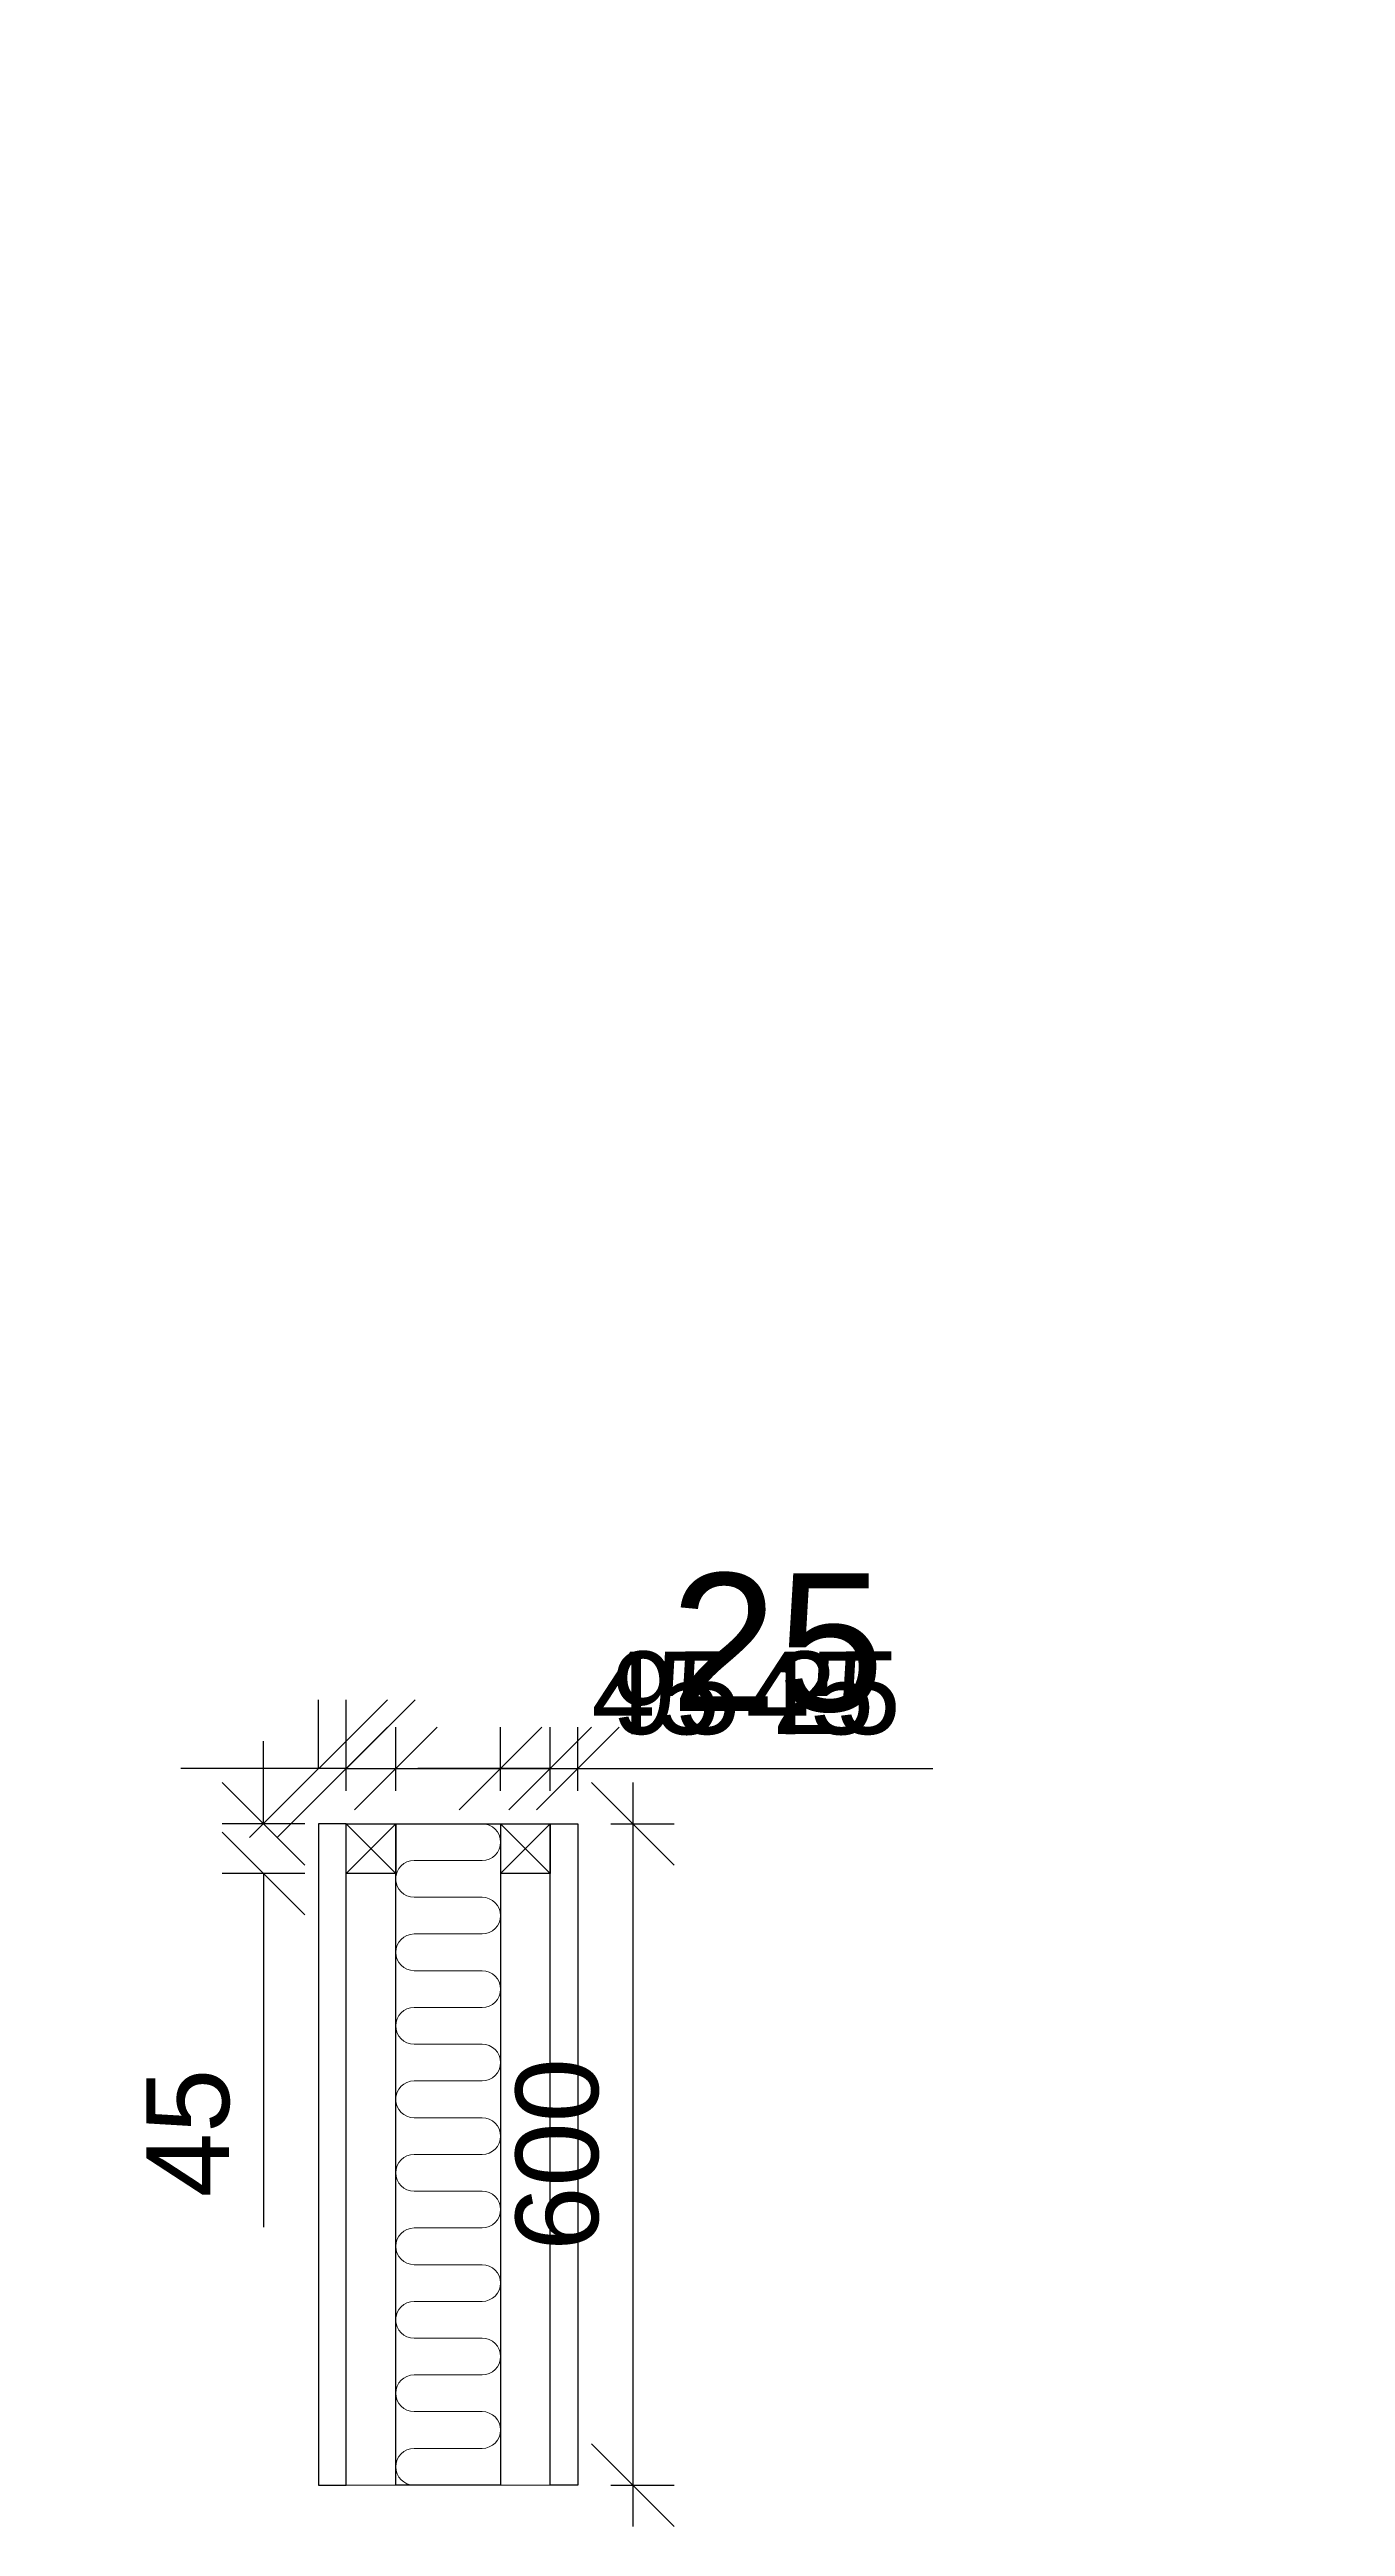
# Model space of a CAD drawing. Header units: millimetres. Extents: x -96270 to 80902, y -48795 to -34727.
# Drawn here: x 53356 to 54531, y -37906 to -35659 of the extents above; entities that cross this region are included whole.
import ezdxf
from ezdxf import colors
from ezdxf.entities.mleader import LeaderData, LeaderLine
from ezdxf.math import Vec2, Vec3

# ---------------------------------------------------------------- set-up
doc = ezdxf.new("R2010")
doc.units = ezdxf.units.MM
doc.layers.get('0').update_dxf_attribs({"lineweight": 25})
for name, color, linetype, lineweight in [('Hjælpelinje-1', 212, 'Continuous', 9), ('Mållinje (Afsætning af mål)', 4, 'Continuous', 9), ('Skravering', 9, 'Continuous', 9), ('Tyk fuldstregslinje (Optegning)', 7, 'Continuous', 30)]:
    doc.layers.add(name, color=color, linetype=linetype, lineweight=lineweight)
doc.styles.add('Annotative', font='arial.ttf')
doc.dimstyles.new('Annotative', dxfattribs={"dimscale": 0, "dimtxt": 2.5, "dimasz": 2.5, "dimexe": 1.25, "dimexo": 1, "dimgap": 1, "dimtad": 1, "dimdec": 0, "dimzin": 0, "dimtxsty": 'Annotative', "dimblk": 'OBLIQUE', "dimcen": 1, "dimdle": 1.25, "dimadec": 0, "dimazin": 0, "dimtfac": 1, "dimtdec": 0, "dimtofl": 0, "dimtmove": 0, "dimatfit": 3, "dimfxl": 1.25, "dimfxlon": 1, "dimtolj": 1, "dimtzin": 0, "dimarcsym": 0})

# ---------------------------------------------------------------- blocks, each defined once
blk = doc.blocks.new('_Oblique')
at = {"color": 0, "linetype": 'ByBlock', "lineweight": -2}
blk.add_line((-0.5, -0.5), (0.5, 0.5), dxfattribs=at)
blk = doc.blocks.new('*D197')
at = {"layer": 'Defpoints', "color": 0}
for p in [(53624.6, -37218.8), (53599.6, -37268.8), (53624.6, -37268.8)]:
    blk.add_point(p, dxfattribs=at)
at = {"layer": 'Mållinje (Afsætning af mål)', "color": 0, "lineweight": -2}
for p, q in [((53599.6, -37218.8), (53599.6, -37156.3)), ((53624.6, -37218.8), (53624.6, -37156.3)), ((53599.6, -37218.8), (53474.6, -37218.8)), ((53624.6, -37218.8), (54156.7, -37218.8))]:
    blk.add_line(p, q, dxfattribs=at)
at = {"layer": 'Mållinje (Afsætning af mål)', "color": 0, "lineweight": -2, "xscale": 125, "yscale": 125, "zscale": 125}
blk.add_blockref('_Oblique', (53599.6, -37218.8), dxfattribs=at)
at = {"layer": 'Mållinje (Afsætning af mål)', "color": 0, "lineweight": -2, "xscale": 125, "yscale": 125, "zscale": 125, "rotation": 180}
blk.add_blockref('_Oblique', (53624.6, -37218.8), dxfattribs=at)
at = {"layer": 'Mållinje (Afsætning af mål)', "color": 0, "insert": (54015.6, -37105), "char_height": 125, "attachment_point": 5, "style": 'Annotative'}
blk.add_mtext('\\A1;25', dxfattribs=at)
blk = doc.blocks.new('*D199')
at = {"layer": 'Defpoints', "color": 0, "transparency": 16777216}
for p in [(53669.6, -37218.8), (53624.6, -37268.8), (53669.6, -37268.8)]:
    blk.add_point(p, dxfattribs=at)
at = {"layer": 'Mållinje (Afsætning af mål)', "color": 0, "lineweight": -2, "transparency": 16777216}
for p, q in [((53624.6, -37238.8), (53624.6, -37181.3)), ((53669.6, -37238.8), (53669.6, -37181.3)), ((53624.6, -37218.8), (53549.6, -37218.8)), ((53669.6, -37218.8), (53990.6, -37218.8))]:
    blk.add_line(p, q, dxfattribs=at)
at = {"layer": 'Mållinje (Afsætning af mål)', "color": 0, "lineweight": -2, "transparency": 16777216, "xscale": 75, "yscale": 75, "zscale": 75}
blk.add_blockref('_Oblique', (53624.6, -37218.8), dxfattribs=at)
at = {"layer": 'Mållinje (Afsætning af mål)', "color": 0, "lineweight": -2, "transparency": 16777216, "xscale": 75, "yscale": 75, "zscale": 75, "rotation": 180}
blk.add_blockref('_Oblique', (53669.6, -37218.8), dxfattribs=at)
at = {"layer": 'Mållinje (Afsætning af mål)', "color": 0, "transparency": 16777216, "insert": (53905.1, -37150.7), "char_height": 75, "attachment_point": 5, "style": 'Annotative'}
blk.add_mtext('\\A1;45', dxfattribs=at)
blk = doc.blocks.new('*D200')
at = {"layer": 'Defpoints', "color": 0, "transparency": 16777216}
for p in [(53764.6, -37218.8), (53669.6, -37268.8), (53764.6, -37268.8)]:
    blk.add_point(p, dxfattribs=at)
at = {"layer": 'Mållinje (Afsætning af mål)', "color": 0, "lineweight": -2, "transparency": 16777216}
for p, q in [((53669.6, -37238.8), (53669.6, -37181.3)), ((53764.6, -37238.8), (53764.6, -37181.3)), ((53632.1, -37218.8), (53764.6, -37218.8)), ((53764.6, -37218.8), (54007.6, -37218.8))]:
    blk.add_line(p, q, dxfattribs=at)
at = {"layer": 'Mållinje (Afsætning af mål)', "color": 0, "lineweight": -2, "transparency": 16777216, "xscale": 75, "yscale": 75, "zscale": 75, "rotation": 180}
blk.add_blockref('_Oblique', (53669.6, -37218.8), dxfattribs=at)
at = {"layer": 'Mållinje (Afsætning af mål)', "color": 0, "lineweight": -2, "transparency": 16777216, "xscale": 75, "yscale": 75, "zscale": 75}
blk.add_blockref('_Oblique', (53764.6, -37218.8), dxfattribs=at)
at = {"layer": 'Mållinje (Afsætning af mål)', "color": 0, "transparency": 16777216, "insert": (53923.6, -37150.5), "char_height": 75, "attachment_point": 5, "style": 'Annotative'}
blk.add_mtext('\\A1;95', dxfattribs=at)
blk = doc.blocks.new('*D193')
at = {"layer": 'Defpoints', "color": 0, "transparency": 16777216}
for p in [(53809.6, -37218.8), (53764.6, -37268.8), (53809.6, -37268.8)]:
    blk.add_point(p, dxfattribs=at)
at = {"layer": 'Mållinje (Afsætning af mål)', "color": 0, "lineweight": -2, "transparency": 16777216}
for p, q in [((53764.6, -37238.8), (53764.6, -37181.3)), ((53809.6, -37238.8), (53809.6, -37181.3)), ((53764.6, -37218.8), (53689.6, -37218.8)), ((53809.6, -37218.8), (54130.6, -37218.8))]:
    blk.add_line(p, q, dxfattribs=at)
at = {"layer": 'Mållinje (Afsætning af mål)', "color": 0, "lineweight": -2, "transparency": 16777216, "xscale": 75, "yscale": 75, "zscale": 75}
blk.add_blockref('_Oblique', (53764.6, -37218.8), dxfattribs=at)
at = {"layer": 'Mållinje (Afsætning af mål)', "color": 0, "lineweight": -2, "transparency": 16777216, "xscale": 75, "yscale": 75, "zscale": 75, "rotation": 180}
blk.add_blockref('_Oblique', (53809.6, -37218.8), dxfattribs=at)
at = {"layer": 'Mållinje (Afsætning af mål)', "color": 0, "transparency": 16777216, "insert": (54045.1, -37150.7), "char_height": 75, "attachment_point": 5, "style": 'Annotative'}
blk.add_mtext('\\A1;45', dxfattribs=at)
blk = doc.blocks.new('*D194')
at = {"layer": 'Defpoints', "color": 0, "transparency": 16777216}
for p in [(53834.6, -37218.8), (53809.6, -37268.8), (53834.6, -37268.8)]:
    blk.add_point(p, dxfattribs=at)
at = {"layer": 'Mållinje (Afsætning af mål)', "color": 0, "lineweight": -2, "transparency": 16777216}
for p, q in [((53809.6, -37238.8), (53809.6, -37181.3)), ((53834.6, -37238.8), (53834.6, -37181.3)), ((53809.6, -37218.8), (53734.6, -37218.8)), ((53834.6, -37218.8), (54153.8, -37218.8))]:
    blk.add_line(p, q, dxfattribs=at)
at = {"layer": 'Mållinje (Afsætning af mål)', "color": 0, "lineweight": -2, "transparency": 16777216, "xscale": 75, "yscale": 75, "zscale": 75}
blk.add_blockref('_Oblique', (53809.6, -37218.8), dxfattribs=at)
at = {"layer": 'Mållinje (Afsætning af mål)', "color": 0, "lineweight": -2, "transparency": 16777216, "xscale": 75, "yscale": 75, "zscale": 75, "rotation": 180}
blk.add_blockref('_Oblique', (53834.6, -37218.8), dxfattribs=at)
at = {"layer": 'Mållinje (Afsætning af mål)', "color": 0, "transparency": 16777216, "insert": (54069.2, -37150.5), "char_height": 75, "attachment_point": 5, "style": 'Annotative'}
blk.add_mtext('\\A1;25', dxfattribs=at)
blk = doc.blocks.new('*D195')
at = {"layer": 'Defpoints', "color": 0, "transparency": 16777216}
for p in [(53624.6, -37268.8), (53549.7, -37313.8), (53624.6, -37313.8)]:
    blk.add_point(p, dxfattribs=at)
at = {"layer": 'Mållinje (Afsætning af mål)', "color": 0, "lineweight": -2, "transparency": 16777216}
for p, q in [((53549.7, -37268.8), (53549.7, -37193.8)), ((53587.2, -37268.8), (53512.2, -37268.8)), ((53587.2, -37313.8), (53512.2, -37313.8)), ((53549.7, -37313.8), (53549.7, -37634.8))]:
    blk.add_line(p, q, dxfattribs=at)
at = {"layer": 'Mållinje (Afsætning af mål)', "color": 0, "lineweight": -2, "transparency": 16777216, "xscale": 75, "yscale": 75, "zscale": 75}
for p, rotation in [((53549.7, -37268.8), 270), ((53549.7, -37313.8), 90)]:
    blk.add_blockref('_Oblique', p, dxfattribs=dict(at, rotation=rotation))
at = {"layer": 'Mållinje (Afsætning af mål)', "color": 0, "transparency": 16777216, "insert": (53481.5, -37549.3), "char_height": 75, "attachment_point": 5, "rotation": 90, "style": 'Annotative'}
blk.add_mtext('\\A1;45', dxfattribs=at)
blk = doc.blocks.new('*D196')
at = {"layer": 'Defpoints', "color": 0, "transparency": 16777216}
for p in [(53834.6, -37268.8), (53834.6, -37868.8), (53884.6, -37868.8)]:
    blk.add_point(p, dxfattribs=at)
at = {"layer": 'Mållinje (Afsætning af mål)', "color": 0, "lineweight": -2, "transparency": 16777216}
for p, q in [((53884.6, -37231.3), (53884.6, -37906.3)), ((53864.6, -37268.8), (53922.1, -37268.8)), ((53864.6, -37868.8), (53922.1, -37868.8))]:
    blk.add_line(p, q, dxfattribs=at)
at = {"layer": 'Mållinje (Afsætning af mål)', "color": 0, "lineweight": -2, "transparency": 16777216, "xscale": 75, "yscale": 75, "zscale": 75}
for p, rotation in [((53884.6, -37268.8), 90), ((53884.6, -37868.8), 270)]:
    blk.add_blockref('_Oblique', p, dxfattribs=dict(at, rotation=rotation))
at = {"layer": 'Mållinje (Afsætning af mål)', "color": 0, "transparency": 16777216, "insert": (53816.3, -37568.8), "char_height": 75, "attachment_point": 5, "rotation": 90, "style": 'Annotative'}
blk.add_mtext('\\A1;600', dxfattribs=at)

msp = doc.modelspace()

# ---------------------------------------------------------------- linework, layer by layer
at = {"layer": 'Hjælpelinje-1'}
msp.add_line((53599.6, -37868.8), (53834.6, -37868.8), dxfattribs=at)
at = {"layer": 'Skravering'}
for p, q in [((53669.6, -37268.8), (53624.6, -37313.8)), ((53624.6, -37268.8), (53669.6, -37313.8)), ((53764.6, -37268.8), (53809.6, -37313.8)), ((53809.6, -37268.8), (53764.6, -37313.8))]:
    msp.add_line(p, q, dxfattribs=at)
at = {"layer": 'Skravering', "ltscale": 2}
msp.add_lwpolyline([(53686.2, -37268.8), (53747.9, -37268.8, -1), (53747.9, -37302.1), (53686.2, -37302.1, 1), (53686.2, -37335.5), (53686.2, -37335.5), (53747.9, -37335.5, -1), (53747.9, -37368.8), (53686.2, -37368.8, 1), (53686.2, -37402.1), (53686.2, -37402.1), (53747.9, -37402.1, -1), (53747.9, -37435.5), (53686.2, -37435.5, 1), (53686.2, -37468.8), (53686.2, -37468.8), (53747.9, -37468.8, -1), (53747.9, -37502.1), (53686.2, -37502.1, 1), (53686.2, -37535.5), (53686.2, -37535.5), (53747.9, -37535.5, -1), (53747.9, -37568.8), (53686.2, -37568.8, 1), (53686.2, -37602.1), (53686.2, -37602.1), (53747.9, -37602.1, -1), (53747.9, -37635.5), (53686.2, -37635.5, 1), (53686.2, -37668.8), (53686.2, -37668.8), (53747.9, -37668.8, -1), (53747.9, -37702.1), (53686.2, -37702.1, 1), (53686.2, -37735.5), (53686.2, -37735.5), (53747.9, -37735.5, -1), (53747.9, -37768.8), (53686.2, -37768.8, 1), (53686.2, -37802.1), (53686.2, -37802.1), (53747.9, -37802.1, -1), (53747.9, -37835.5), (53686.2, -37835.5, 1), (53686.2, -37868.8), (53686.2, -37868.8), (53747.9, -37868.8)], format="xyb", dxfattribs=at)
at = {"layer": 'Tyk fuldstregslinje (Optegning)'}
for p, q in [((53599.6, -37268.8), (53599.6, -37868.8)), ((53624.6, -37268.8), (53599.6, -37268.8)), ((53624.6, -37868.8), (53624.6, -37268.8)), ((53624.6, -37268.8), (53669.6, -37268.8)), ((53669.6, -37268.8), (53669.6, -37313.8)), ((53669.6, -37268.8), (53764.6, -37268.8)), ((53669.6, -37868.8), (53669.6, -37268.8)), ((53764.6, -37268.8), (53764.6, -37868.8)), ((53764.6, -37268.8), (53809.6, -37268.8)), ((53809.6, -37268.8), (53809.6, -37313.8)), ((53809.6, -37268.8), (53834.6, -37268.8)), ((53809.6, -37868.8), (53809.6, -37268.8)), ((53834.6, -37268.8), (53834.6, -37868.8)), ((53669.6, -37313.8), (53624.6, -37313.8)), ((53809.6, -37313.8), (53764.6, -37313.8)), ((53599.6, -37868.8), (53624.6, -37868.8)), ((53764.6, -37868.8), (53669.6, -37868.8)), ((53834.6, -37868.8), (53809.6, -37868.8))]:
    msp.add_line(p, q, dxfattribs=at)

# ---------------------------------------------------------------- dimensions: what is measured, and where the dimension line sits
at = {"layer": 'Mållinje (Afsætning af mål)'}
for p1, p2, distance, picture, middle in [((53599.6, -37268.8), (53624.6, -37268.8), 50, '*D197', (54015.6, -37105)), ((53624.6, -37268.8), (53669.6, -37268.8), 50, '*D199', (53905.1, -37150.7)), ((53669.6, -37268.8), (53764.6, -37268.8), 50, '*D200', (53923.6, -37150.5)), ((53764.6, -37268.8), (53809.6, -37268.8), 50, '*D193', (54045.1, -37150.7)), ((53809.6, -37268.8), (53834.6, -37268.8), 50, '*D194', (54069.2, -37150.5)), ((53624.6, -37268.8), (53624.6, -37313.8), -74.9, '*D195', (53481.5, -37549.3)), ((53834.6, -37268.8), (53834.6, -37868.8), 50, '*D196', (53816.3, -37568.8))]:
    dim = msp.add_aligned_dim(p1=p1, p2=p2, distance=distance, dimstyle='Annotative', dxfattribs=at)
    dim.commit()
    dim.dimension.update_dxf_attribs({"geometry": picture, "text_midpoint": middle})

# ---------------------------------------------------------------- leaders
at = {"layer": 'Mållinje (Afsætning af mål)', "ltscale": 50}
ml = msp.add_multileader_mtext('Standard', dxfattribs=at)
ml.set_content('SPOT 4', color=256)
ml.set_leader_properties()
ml.build(insert=Vec2(0, 0))
ml.multileader.update_dxf_attribs({"text_right_attachment_type": 6, "dogleg_length": 0.36, "arrow_head_size": 200, "scale": 50})
ctx = ml.context
ctx.base_point, ctx.scale, ctx.char_height, ctx.arrow_head_size, ctx.landing_gap_size, ctx.plane_origin = Vec3(14134, -35762.1), 50, 200, 200, 100, Vec3(13865.2, -36061.1)
ctx.right_attachment = 6
notes = []
notes.append((ctx, [(0, (1, 1, 0), (14116, -35762.1), (1, 0), 18, [(0, [(13865.2, -36061.1)], 0, [])])]))
ctx.mtext.insert, ctx.mtext.width, ctx.mtext.flow_direction = Vec3(14234, -35662.1), 1333.358, 5
ml = msp.add_multileader_mtext('Standard', dxfattribs=at)
ml.set_content('SPOT 6', color=256)
ml.set_leader_properties()
ml.build(insert=Vec2(0, 0))
ml.multileader.update_dxf_attribs({"text_right_attachment_type": 6, "dogleg_length": 0.36, "arrow_head_size": 200, "scale": 50})
ctx = ml.context
ctx.base_point, ctx.scale, ctx.char_height, ctx.arrow_head_size, ctx.landing_gap_size, ctx.plane_origin = Vec3(-14056, -36762.1), 50, 200, 200, 100, Vec3(-14324.9, -37061.1)
ctx.right_attachment = 6
notes.append((ctx, [(0, (1, 1, 0), (-14074, -36762.1), (1, 0), 18, [(0, [(-14324.9, -37061.1)], 0, [])])]))
ctx.mtext.insert, ctx.mtext.width, ctx.mtext.flow_direction = Vec3(-13956, -36662.1), 1473.722, 5
ml = msp.add_multileader_mtext('Standard', dxfattribs=at)
ml.set_content('SPOT 4', color=256)
ml.set_leader_properties()
ml.build(insert=Vec2(0, 0))
ml.multileader.update_dxf_attribs({"text_right_attachment_type": 6, "dogleg_length": 0.36, "arrow_head_size": 200, "scale": 50})
ctx = ml.context
ctx.base_point, ctx.scale, ctx.char_height, ctx.arrow_head_size, ctx.landing_gap_size, ctx.plane_origin = Vec3(-9681, -36762.1), 50, 200, 200, 100, Vec3(-9949.9, -37061.1)
ctx.right_attachment = 6
notes.append((ctx, [(0, (1, 1, 0), (-9699, -36762.1), (1, 0), 18, [(0, [(-9949.9, -37061.1)], 0, [])])]))
ctx.mtext.insert, ctx.mtext.width, ctx.mtext.flow_direction = Vec3(-9581, -36662.1), 1333.358, 5
ml = msp.add_multileader_mtext('Standard', dxfattribs=at)
ml.set_content('SPOT 6', color=256)
ml.set_leader_properties()
ml.build(insert=Vec2(0, 0))
ml.multileader.update_dxf_attribs({"text_right_attachment_type": 6, "dogleg_length": 0.36, "arrow_head_size": 200, "scale": 50})
ctx = ml.context
ctx.base_point, ctx.scale, ctx.char_height, ctx.arrow_head_size, ctx.landing_gap_size, ctx.plane_origin = Vec3(4278, -36762.1), 50, 200, 200, 100, Vec3(4009.2, -37061.1)
ctx.right_attachment = 6
notes.append((ctx, [(0, (1, 1, 0), (4260, -36762.1), (1, 0), 18, [(0, [(4009.2, -37061.1)], 0, [])])]))
ctx.mtext.insert, ctx.mtext.width, ctx.mtext.flow_direction = Vec3(4378, -36662.1), 1473.722, 5
for ctx, leaders in notes:
    for number, flags, end, landing, length, lines in leaders:
        leader = LeaderData()
        leader.index, (leader.has_last_leader_line, leader.has_dogleg_vector, leader.attachment_direction) = number, flags
        leader.last_leader_point, leader.dogleg_vector, leader.dogleg_length = Vec3(end), Vec3(landing), length
        for number, points, colour, breaks in lines:
            line = LeaderLine()
            line.index, line.vertices, line.color, line.breaks = number, Vec3.list(points), colors.encode_raw_color(colour), breaks
            leader.lines.append(line)
        ctx.leaders.append(leader)

doc.saveas('drawing.dxf')
